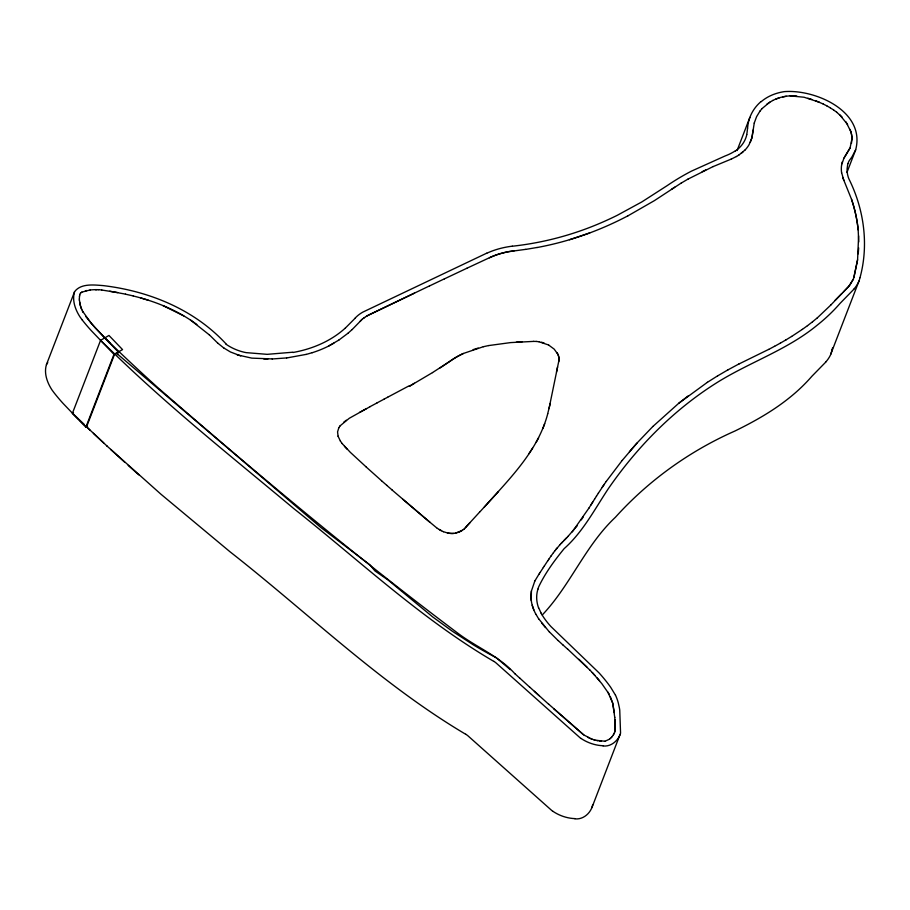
<?xml version="1.0" encoding="UTF-8"?>
<svg xmlns="http://www.w3.org/2000/svg" width="910" height="910" viewBox="0 0 910 910"><rect width="100%" height="100%" fill="white"/><g stroke="black" fill="none" stroke-linecap="round" stroke-linejoin="round"><path stroke-width="1.36" d="M79.329 299.128L79.5 296.353M614.762 731.936L614.91 719.662M747.463 128.822L747.076 132.485A56.397 42.372 21.1 0 1 746.814 133.975L746.701 134.521M858.255 253.833L858.653 247.884M754.254 123.043L751.967 137.728L749.169 144.497A47.252 35.501 21.1 0 1 744.824 150.23M753.15 129.971L751.922 137.785L750.261 142.369M531.429 591.011C530.018 599.064 532.043 607.323 535.967 614.398M830.932 304.896L848.666 286.536L853.478 278.949L857.595 259.748L858.608 235.895M841.636 164.835L841.432 166.439A45.352 34.068 21.1 0 0 841.613 172.855M558.706 361.793L558.979 359.894A17.301 12.99 21.1 0 0 557.853 354.286L554.213 349.156L548.582 344.992M844.719 156.952L850.077 147.943L851.942 138.809A36.161 27.163 21.1 0 0 850.895 131.757L846.004 121.917M851.441 143.45L851.931 138.866A36.104 27.129 21.1 0 0 850.873 131.802L850.031 129.402M857.573 259.805L853.978 277.368M615.023 730.957L615.183 730.002M79.466 296.41L79.727 295.09M592.706 804.815C591.09 812.778 583.446 819.819 574.995 818.841M841.613 164.892L843.991 157.999M556.943 352.523L557.91 354.308A17.233 12.945 21.1 0 1 559.036 359.905L549.014 408.59M556.488 372.122L557.58 366.935M550.266 403.46L547.706 413.686M832.582 347.802L832.161 349.474M832.07 349.827L831.888 350.543M841.921 163.334L842.285 161.889M859.916 278.016L859.188 280.519A49.322 37.06 21.1 0 1 854.149 288.811M860.007 277.664C868.925 245.029 864.079 209.607 849.178 179.463A23.228 17.449 21.1 0 1 848.404 177.587L848.256 177.154A29.427 22.113 21.1 0 1 848.109 176.665L847.608 174.697A38.561 28.972 21.1 0 1 847.108 168.794L847.676 164.528A29.211 21.942 21.1 0 1 847.927 163.618M831.751 351.067L831.069 353.399M79.693 295.136L80.421 293.236M547.752 413.697C538.003 451.121 509.236 479.081 484.302 507.075M537.901 589.145L538.254 588.053A58.547 43.987 21.1 0 1 538.674 586.87C545.204 573.038 554.497 560.503 564.132 548.662C582.889 531.986 594.503 509.543 608.176 488.909C637.444 446.423 674.503 408.92 718.468 381.677C750.659 361.861 787.434 349.633 816.93 325.393A268.052 201.372 21.1 0 0 840.055 303.394L854.228 288.857M754.231 123.089L756.563 116.73L759.975 111.1M591.898 807.659L620.563 733.187L619.744 710.118A105.651 79.375 21.1 0 0 619.357 707.718L618.322 703.043A59.412 44.636 21.1 0 0 615.479 695.138M74.552 291.769C71.936 300.3 75.257 309.514 79.887 316.737A33.795 25.389 21.1 0 0 80.251 317.272L82.127 319.785M542.906 428.519L544.692 423.673M846.982 172.365L855.673 149.832C865.774 111.429 815.474 89.169 784.363 91.626A55.533 41.724 21.1 0 0 761.26 101.647M614.386 732.925L614.785 731.879M226.203 344.082C194.421 309.502 149.194 291.086 103.194 285.603C93.844 284.898 80.876 283.238 74.597 291.666L46.433 364.648C43.817 373.168 47.138 382.393 51.768 389.605A33.795 25.389 21.1 0 0 52.132 390.151L53.997 392.665A173.253 130.164 21.1 0 0 63.291 403.642L85.859 427.222L113.977 354.343L122.554 349.599L108.972 335.46L100.566 340.351L72.436 413.231L74.199 414.937M89.976 430.077L86.564 426.824L114.683 353.956L100.566 340.351M117.288 354.661L118.311 352.011L104.673 337.803A1719.945 1292.132 21.1 0 0 158.158 387.922C255.608 472.608 354.661 555.737 457.923 633.258C476.669 647.442 499.237 656.087 515.083 673.957M737.066 150.56L749.851 117.435M830.796 354.104L859.051 280.883M620.165 734.393C617.583 741.218 610.712 746.871 603.114 745.961M46.467 364.546L47.764 362.589M855.673 149.832L852.101 156.634A84.914 63.791 21.1 0 1 849.769 159.887A20.748 15.584 21.1 0 0 847.972 163.629M338.793 427.871L337.564 431.886L338.088 436.197M534.83 581.012L531.406 591.056L531.235 600.589M853.443 279.006L849.849 285.103L843.331 292.008M850.054 147.989L843.957 158.056M613.909 733.926L614.409 732.88M536.126 442.397L538.618 437.892M613.351 734.905L613.943 733.869M534.796 581.069L538.97 574.187M590.817 505.13L594.583 499.112M588.929 508.11L592.706 502.104M594.56 499.169L596.471 496.143M588.952 508.064L572.253 531.884M596.448 496.189L598.37 493.174M338.748 427.859L340.044 425.937M598.348 493.22L604.217 484.347M543.35 567.487L540.051 572.561M543.327 567.544L544.442 565.815M544.408 565.872L547.74 560.81M528.824 453.84L532.577 448.164M538.947 574.233L540.074 572.515M581.274 519.894L583.23 516.948M613.385 734.848L612.009 736.77M547.718 560.867L548.855 559.149M602.215 487.328L606.231 481.447M548.832 559.206L551.141 555.862M551.107 555.919L553.496 552.609M606.208 481.492L622.156 460.46M577.213 525.752L568.17 536.206M553.462 552.666L554.702 551.005M554.668 551.062L559.775 544.953M555.908 549.469L557.159 547.945M759.952 111.145L762.08 108.552M622.133 460.517L637 443.056L652.891 426.449M826.109 361.736L811.902 376.251A268.052 201.372 21.1 0 1 788.788 398.25C772.328 411.4 753.844 421.751 734.973 430.999C689.643 451.019 648.591 480.469 615.399 517.278C585.301 545.522 570.399 585.369 542.28 614.955M339.999 425.925L349.269 418.281L370.051 406.69M629.424 451.724L636.966 443.113M611.236 737.646L612.032 736.725M355.332 318.034L345.038 328.385M464.009 529.142L479.502 512.228M465.374 527.766L470.038 522.567M835.096 300.3L841.886 293.429M352.147 329.568L362.203 319.251M498.475 491.536L479.547 512.228M360.201 321.23L361.668 319.728M559.809 544.897L566.737 537.708M561.163 543.429L562.551 541.973M568.147 536.263L563.95 540.529M830.898 304.952L817.328 317.863M762.045 108.609L769.746 102.147M80.387 293.293L81.024 292.645M611.27 737.589L609.552 739.182M118.311 352.011L116.776 353.455L320.764 527.436L369.926 564.871L374.909 570.9L387.831 579.841L432.728 616.957L452.361 631.267L473.314 644.826A310.81 233.506 21.1 0 0 496.212 657.68L510.26 669.612M652.857 426.494L678.814 403.21L707.445 382.268M744.858 150.173L738.852 155.075M347.859 333.367L352.181 329.511M362.226 319.205L366.468 316.236A59.116 44.419 21.1 0 1 369.835 314.462L429.486 285.922M812.482 321.844L817.362 317.806M741.058 153.494L743.049 151.879M447.515 532.976A18.075 13.582 21.1 0 0 453.589 533.408L459.243 532.134L464.054 529.154M347.893 333.31L338.713 340.192M678.78 403.266L688.017 396.009M807.477 325.689L812.516 321.787M343.821 422.126L346.335 420.215M802.336 329.409L807.523 325.632M609.586 739.125L604.911 741.297M363.932 317.909L364.546 317.488M766.948 104.115L772.726 100.453M802.381 329.352L791.62 336.473M681.249 183.035L654.415 200.621L627.764 215.943M671.5 189.348L674.697 187.198M735.291 150.855L735.041 151.026A66.885 50.243 21.1 0 1 725.008 156.008L691.304 171.205A316.089 237.464 21.1 0 0 667.314 185.538L641.868 201.906L617.333 215.272A409.5 307.637 21.1 0 1 596.243 224.838C569.455 235.883 541.097 243.095 512.284 246.235M81.001 292.69L81.854 292.099M432.512 372.588L449.938 361.315A108.085 81.206 21.1 0 1 463.361 353.478L483.312 346.721M440.133 367.902L449.881 361.304A108.244 81.32 21.1 0 1 463.406 353.489M707.411 382.314L717.626 375.853M338.748 340.135L328.749 345.993A129.072 96.972 21.1 0 1 312.153 352.727M462.507 530.325L455.523 533.169M736.486 156.52L738.886 155.018M786.058 339.851L791.654 336.416M681.237 183.081L688.04 179.054M414.414 383.247L409.295 386.329L432.512 372.599M73.494 412.617L72.436 413.231L84.403 424.754M717.603 375.898L728.148 369.733M780.37 343.138L786.092 339.794M85.859 427.222L87.553 426.289M688.017 179.099L713.19 166.541M359.507 412.412L366.502 408.579M774.558 346.335L780.405 343.081M328.783 345.936L333.868 343.161M370.017 406.668L377.093 402.891M377.058 402.88L384.156 399.115M408.886 385.931L387.649 397.226M728.114 369.778L739 363.92M384.111 399.103L387.683 397.238M736.509 156.463L731.174 159.159M768.631 349.463L774.592 346.278M768.666 349.406L738.965 363.977M627.798 215.886C599.349 230.878 568.682 241.707 537.048 247.531M81.832 292.144L90.135 289.949M414.528 293.088L369.813 314.519A58.968 44.294 21.1 0 0 366.446 316.282M702.156 171.694L705.785 169.942M429.452 285.967L444.433 278.824M444.399 278.869L466.853 268.268M466.898 268.234L489.387 257.757A89.407 67.169 21.1 0 1 509.19 251.535L514.104 250.841M772.692 100.509C780.063 96.733 788.538 95.197 796.762 96.016M486.725 253.173L362.953 312.062A44.465 33.408 21.1 0 0 355.253 317.988M713.156 166.587L731.208 159.102M775.855 99.065L779.188 97.871M589.748 232.914L569.433 239.728M473.12 349.645L478.182 348.075M306.135 354.445L312.175 352.682M306.17 354.388L286.593 357.983M85.403 290.836L86.882 290.506M483.346 346.721L488.602 345.561M782.68 96.926L786.32 96.267M488.625 345.572L510.624 342.592L533.578 341.398M525.707 249.408L537.082 247.475M292.77 352.215L267.199 354.343L246.144 352.636A40.086 30.121 21.1 0 1 226.044 344.242M525.741 249.351L509.168 251.604A87.758 65.93 21.1 0 0 489.398 257.78M286.616 357.926L272.215 358.972M604.945 741.252L595.072 740.16M516.3 342.171L522.021 341.841M237.191 354.843L251.808 358.13L272.238 358.927M790.096 95.891L804.076 97.234L819.432 102.261M90.101 290.006A47.57 35.74 21.1 0 1 95.266 289.664L98.655 289.676M95.266 289.664L96.972 289.676M263.763 358.972L267.95 358.995M533.522 341.387L536.308 341.443M98.633 289.733L101.749 289.971M536.252 341.432L538.982 341.739M599.599 741.058L601.044 741.229M101.715 290.017L117.663 292.565M109.723 291.234L125.489 294.135M538.925 341.728L548.639 345.004M596.619 740.501L598.12 740.82M125.466 294.18L133.213 295.921M133.19 295.966C155.906 301.506 178.042 310.515 196.879 324.551M541.518 342.24L543.998 342.979M593.547 739.716L595.094 740.114M140.811 297.979L148.319 300.232M807.875 98.246L811.731 99.406M240.729 355.901L230.446 351.977L224.087 348.143M593.57 739.659L590.556 738.647M443.42 531.713L447.561 532.976A18.12 13.616 21.1 0 0 453.624 533.419M592.069 739.159L584.129 735.132M815.599 100.771L823.197 103.979M162.935 305.567L183.786 315.895M437.335 528.369L443.386 531.713M587.78 737.327L589.157 737.987M823.186 104.036L826.849 105.844M493.846 661.411C421.273 618.948 359.484 560.571 293.85 508.644C233.301 458.071 171.399 408.931 114.683 353.956M465.727 734.279C380.061 683.512 308.046 612.874 230.025 551.79L160.831 494.119L106.925 445.968M439.337 529.677L441.361 530.792M826.826 105.901L830.341 107.846M830.318 107.903L833.64 109.962M190.452 319.979L209.232 334.8M833.628 110.03L836.711 112.192M224.065 348.2L218.047 343.343M437.289 528.369L424.481 517.699M548.855 704.317L584.095 735.189M836.688 112.26L841.989 116.912M424.538 517.722L392.13 490.046M429.964 522.294L402.857 499.306M583.082 734.393L553.667 708.708M386.807 485.394L392.199 490.058M381.506 480.73L386.875 485.405M567.681 649.114L589.703 669.896M381.563 480.742L365.752 466.614M562.846 644.826L567.647 649.171M138.832 474.895L128.208 465.397M548.821 704.385L534.375 691.293M519.928 678.246L529.529 687.005M515.117 673.901L519.906 678.303M529.552 686.948L539.164 695.706M124.681 462.223L110.69 449.449M558.16 640.526L562.824 644.871M365.809 466.625L350.304 452.315L342.126 443.534M107.209 446.23L86.12 426.403M103.74 443.011L93.412 433.319M578.931 659.284L587.075 667.223M85.676 425.982L86.564 426.824M558.126 640.583L549.413 631.915M83.902 424.287L79.477 420.045M839.486 114.569L847.585 124.488M78.601 419.191L75.075 415.79M218.013 343.388L209.266 334.755M589.737 669.84L594.787 675.322M113.977 354.343L91.398 330.762A173.253 130.164 21.1 0 1 82.093 319.797M344.446 446.287L347.165 449.21M592.308 672.547L601.817 683.649L609.222 694.239M538.697 618.811L549.378 631.972M597.244 678.018L599.588 680.794M541.871 623.213L545.465 627.582M85.676 316.384L95.129 327.805L109.848 343.207L91.182 323.289L82.412 310.936M340.317 440.952L342.183 443.545M535.99 614.352L538.674 618.857M607.948 692.203L612.714 703.111L614.739 717.342M340.363 440.963L338.031 436.197M541.029 612.942L538.709 607.88M83.106 312.426L81.763 309.468A43.987 33.044 21.1 0 1 80.228 304.964L79.443 300.516M615.456 695.138L610.69 687.3A149.957 112.658 21.1 0 0 598.985 672.82L550.914 626.524A76.474 57.455 21.1 0 1 540.915 612.965M842.728 177.495L851.498 199.222A198.915 149.433 21.1 0 1 858.164 229.855L858.744 241.958M843.854 180.442L841.648 172.798M610.28 696.446L612.68 703.168L614.341 712.564M532.213 605.252L533.806 609.837M79.614 301.972L80.228 304.964A43.987 33.044 21.1 0 0 81.729 309.525M79.363 299.083L79.409 300.562M614.785 717.285L615.217 729.081M465.749 734.256A12.501 9.396 21.1 0 1 468.104 735.962L551.915 810.639A17.802 13.377 21.1 0 0 552.882 811.367M574.949 818.625A32.658 24.536 21.1 0 1 552.927 811.322M831.171 353.433A49.322 37.06 21.1 0 1 826.03 361.691M493.868 661.377A12.501 9.396 21.1 0 1 496.223 663.094L580.045 737.76A17.802 13.377 21.1 0 0 581.001 738.488M603.08 745.745A32.658 24.536 21.1 0 1 581.046 738.442M538.561 607.891A45.784 34.398 21.1 0 1 537.947 589.157M747.576 128.845A65.52 49.22 21.1 0 1 761.078 101.51M746.803 134.555A44.761 33.624 21.1 0 1 735.405 150.958M486.782 253.253A92.831 69.74 21.1 0 1 512.262 246.178M345.004 328.362A130.153 97.779 21.1 0 1 292.906 352.5M851.51 199.222A198.858 149.388 21.1 0 1 858.141 229.9"/></g></svg>
